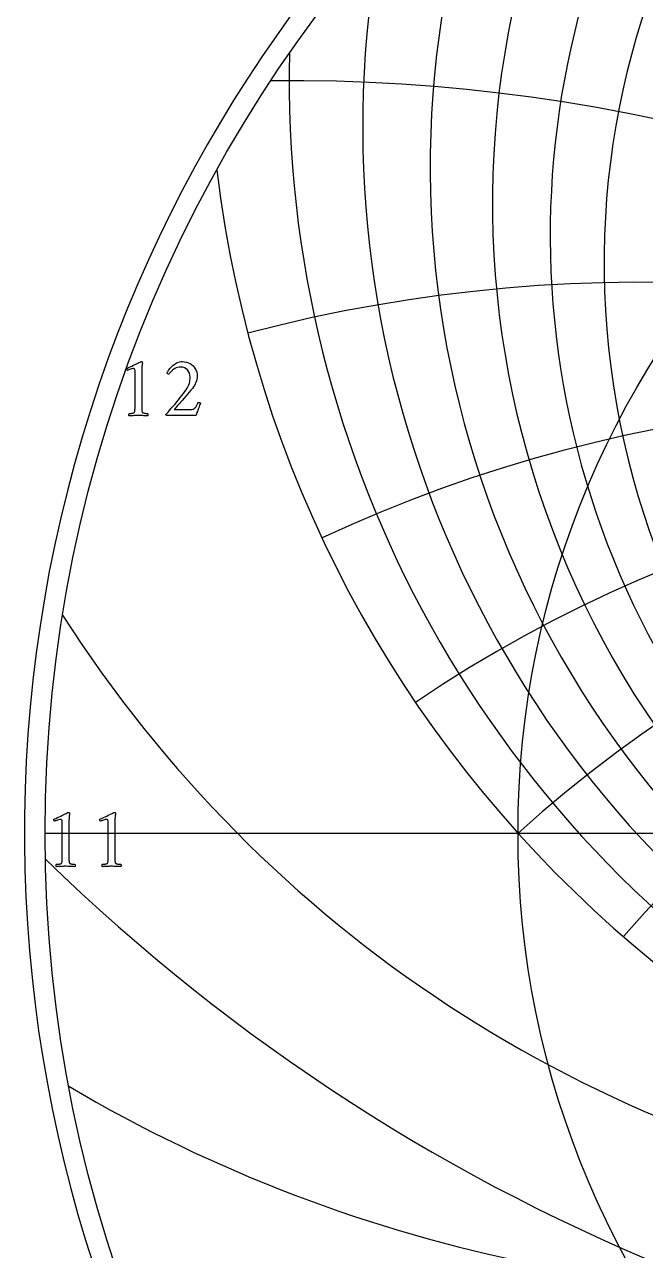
# Model space of a CAD drawing. Header units: millimetres. Extents: x -96 to 96, y -96 to 98.
# Drawn here: x -95.9 to -53.1, y -28.8 to 55.9 of the extents above; entities that cross this region are included whole.
import ezdxf

# ---------------------------------------------------------------- set-up
doc = ezdxf.new("R2010")
doc.units = ezdxf.units.MM
for name, color, linetype in [('CUT_OUTER', 1, 'Continuous'), ('ENGRAVE', 7, 'Continuous'), ('ENGRAVE_FINE', 8, 'Continuous'), ('TEXT', 5, 'Continuous')]:
    doc.layers.add(name, color=color, linetype=linetype)

msp = doc.modelspace()

# ---------------------------------------------------------------- linework, layer by layer
at = {"layer": 'CUT_OUTER'}
for centre, radius, start, end in [((-0.0002, -0.0002), 95.9249, 159.960768, 87.804282), ((-0.0008, 0.0006), 95.924, 92.195139, 159.961115)]:
    msp.add_arc(centre, radius, start, end, dxfattribs=at)
at = {"layer": 'ENGRAVE'}
msp.add_lwpolyline([(-94.5, 0), (94.5, 0)], dxfattribs=at)
for radius in [94.5, 61.8587]:
    msp.add_circle((0, 0), radius, dxfattribs=at)
for centre, radius, start, end in [((0, 41.3104), 59.6338, 131.894956, 48.105044), ((0, 55.6978), 83.2391, 186.817711, 353.182289), ((0, -68.701), 92.4464, 48, 132), ((0, -68.701), 92.4464, 48, 132), ((-17.0713, 63.7108), 90.4267, 212.551282, 260.88684), ((-40.7819, 70.6363), 102.3677, 239.415548, 278.083995)]:
    msp.add_arc(centre, radius, start, end, dxfattribs=at)
at = {"layer": 'ENGRAVE_FINE'}
for centre, radius, start, end in [((0, 39.3395), 55.9145, 104.652903, 75.347097), ((0, 43.5217), 63.6208, 147.339419, 32.660581), ((0, 46.0121), 67.9174, 159.38698, 20.61302), ((-110.1733, -68.701), 143.821, 18.409528, 71.93986), ((-110.1733, -68.701), 143.821, 18.409528, 71.93986), ((0, 48.8296), 72.5749, 169.605342, 10.394658), ((0, 52.0334), 77.6561, 178.636426, 1.363574), ((-77.5717, -68.701), 120.6802, 23.457516, 90.642678), ((-77.5717, -68.701), 120.6802, 23.457516, 90.642678), ((-53.3739, -68.701), 106.7479, 28.831877, 104.724148), ((-53.3739, -68.701), 106.7479, 28.831877, 104.724148), ((-33.6477, -68.701), 98.3794, 34.629994, 115.099318), ((-33.6477, -68.701), 98.3794, 34.629994, 115.099318), ((-16.3008, -68.701), 93.8725, 40.970494, 124.098899), ((-16.3008, -68.701), 93.8725, 40.970494, 124.098899), ((16.3008, -68.701), 93.8725, 55.901101, 139.029506), ((16.3008, -68.701), 93.8725, 55.901101, 139.029506), ((0, 95.3441), 135.5157, 225.796451, 314.203549)]:
    msp.add_arc(centre, radius, start, end, dxfattribs=at)
at = {"layer": 'TEXT'}
for points in [[(-88.2934, 29.5123), (-88.2934, 31.867), (-88.2951, 31.9248), (-88.3001, 31.9728), (-88.3085, 32.0112), (-88.3202, 32.0399), (-88.3361, 32.0608), (-88.3567, 32.0757), (-88.3823, 32.0846), (-88.4126, 32.0876), (-88.4499, 32.0848), (-88.4961, 32.0764), (-88.5512, 32.0625), (-88.6153, 32.0429), (-88.6798, 32.0215), (-88.736, 32.0019), (-88.7841, 31.9842), (-88.8239, 31.9684), (-88.8474, 31.9904), (-88.8642, 32.0146), (-88.8742, 32.041), (-88.8776, 32.0697), (-88.8776, 32.0701), (-88.8776, 32.0712), (-88.8776, 32.0731), (-88.8776, 32.0757), (-88.8769, 32.0865), (-88.8746, 32.0951), (-88.8709, 32.1014), (-88.8657, 32.1055), (-88.747, 32.1593), (-88.6295, 32.2135), (-88.513, 32.2681), (-88.3977, 32.3231), (-88.2878, 32.3758), (-88.1876, 32.4237), (-88.097, 32.4667), (-88.0162, 32.5049), (-87.9493, 32.5362), (-87.9007, 32.5585), (-87.8703, 32.572), (-87.8582, 32.5764), (-87.8463, 32.5764), (-87.8325, 32.5742), (-87.821, 32.5675), (-87.8116, 32.5563), (-87.8046, 32.5407), (-87.799, 32.5235), (-87.7941, 32.5079), (-87.79, 32.4937), (-87.7867, 32.481), (-87.7882, 32.4719), (-87.7926, 32.4445), (-87.8001, 32.3989), (-87.8105, 32.335), (-87.821, 32.2543), (-87.8284, 32.1584), (-87.8329, 32.0472), (-87.8344, 31.9207), (-87.8344, 29.5123), (-87.8342, 29.4479), (-87.8336, 29.3856), (-87.8327, 29.3257), (-87.8314, 29.2679), (-87.8286, 29.2139), (-87.8232, 29.1651), (-87.8152, 29.1215), (-87.8046, 29.0831), (-87.7945, 29.0686), (-87.7762, 29.0548), (-87.7498, 29.0418), (-87.7151, 29.0295), (-87.6758, 29.0185), (-87.6354, 29.0093), (-87.5939, 29.0021), (-87.5512, 28.9967), (-87.5112, 28.9928), (-87.4774, 28.99), (-87.4501, 28.9883), (-87.429, 28.9877), (-87.421, 28.9736), (-87.4148, 28.9549), (-87.4106, 28.9318), (-87.4081, 28.9043), (-87.4083, 28.8767), (-87.4119, 28.8536), (-87.4188, 28.835), (-87.429, 28.8208), (-87.5166, 28.8266), (-87.6004, 28.832), (-87.6805, 28.837), (-87.7569, 28.8417), (-87.8329, 28.8456), (-87.9119, 28.8484), (-87.9938, 28.8501), (-88.0788, 28.8506), (-88.1604, 28.8501), (-88.2382, 28.8484), (-88.3124, 28.8456), (-88.3828, 28.8417), (-88.454, 28.837), (-88.5304, 28.832), (-88.6119, 28.8266), (-88.6988, 28.8208), (-88.709, 28.835), (-88.7159, 28.8536), (-88.7194, 28.8767), (-88.7196, 28.9043), (-88.7172, 28.9318), (-88.7129, 28.9549), (-88.7068, 28.9736), (-88.6988, 28.9877), (-88.6777, 28.9883), (-88.6503, 28.99), (-88.6166, 28.9928), (-88.5766, 28.9967), (-88.5339, 29.0021), (-88.4923, 29.0093), (-88.4519, 29.0185), (-88.4126, 29.0295), (-88.3783, 29.0418), (-88.353, 29.0548), (-88.3366, 29.0686), (-88.3292, 29.0831), (-88.3184, 29.1215), (-88.3098, 29.1651), (-88.3035, 29.2139), (-88.2994, 29.2679), (-88.2967, 29.3257), (-88.2949, 29.3856), (-88.2938, 29.4479), (-88.2934, 29.5123)], [(-83.7747, 29.709), (-83.8049, 29.6351), (-83.8358, 29.5563), (-83.8675, 29.4726), (-83.8999, 29.3842), (-83.932, 29.2949), (-83.9625, 29.209), (-83.9916, 29.1265), (-84.0191, 29.0473), (-84.0437, 28.9762), (-84.0639, 28.9177), (-84.0795, 28.8719), (-84.0907, 28.8387), (-86.1056, 28.8387), (-86.1147, 28.8456), (-86.1242, 28.8543), (-86.1341, 28.865), (-86.1443, 28.8774), (-86.1535, 28.8903), (-86.16, 28.902), (-86.1639, 28.9127), (-86.1652, 28.9222), (-86.0423, 29.0608), (-85.9178, 29.2023), (-85.7919, 29.3469), (-85.6645, 29.4944), (-85.5378, 29.6431), (-85.4141, 29.791), (-85.2934, 29.9382), (-85.1756, 30.0846), (-85.0635, 30.2277), (-84.9595, 30.3648), (-84.8638, 30.4959), (-84.7762, 30.6211), (-84.6948, 30.7482), (-84.6294, 30.867), (-84.5801, 30.9777), (-84.5467, 31.0801), (-84.5246, 31.1796), (-84.5087, 31.2813), (-84.4992, 31.3853), (-84.496, 31.4915), (-84.5074, 31.6345), (-84.5415, 31.7657), (-84.5983, 31.8849), (-84.6779, 31.9922), (-84.7749, 32.0809), (-84.8843, 32.1442), (-85.0059, 32.1822), (-85.1399, 32.1949), (-85.2524, 32.1886), (-85.3575, 32.1696), (-85.4551, 32.1379), (-85.5452, 32.0936), (-85.6276, 32.0418), (-85.7017, 31.9877), (-85.7677, 31.9315), (-85.8254, 31.873), (-85.8746, 31.8171), (-85.9148, 31.7687), (-85.9461, 31.7277), (-85.9685, 31.6942), (-85.9866, 31.6966), (-86.005, 31.7038), (-86.0238, 31.716), (-86.043, 31.7329), (-86.06, 31.751), (-86.0721, 31.7664), (-86.0793, 31.7793), (-86.0818, 31.7895), (-86.0689, 31.821), (-86.0482, 31.8618), (-86.0197, 31.9119), (-85.9834, 31.9714), (-85.9392, 32.0362), (-85.8873, 32.1025), (-85.8275, 32.1703), (-85.7598, 32.2396), (-85.6855, 32.307), (-85.6056, 32.3693), (-85.5201, 32.4263), (-85.429, 32.4781), (-85.3323, 32.5211), (-85.23, 32.5518), (-85.1222, 32.5703), (-85.0087, 32.5764), (-84.8718, 32.5677), (-84.7412, 32.5414), (-84.617, 32.4976), (-84.499, 32.4363), (-84.3902, 32.3613), (-84.2934, 32.2761), (-84.2084, 32.1809), (-84.1354, 32.0757), (-84.0767, 31.9635), (-84.0348, 31.8477), (-84.0096, 31.7281), (-84.0013, 31.6047), (-84.0069, 31.4814), (-84.0236, 31.3618), (-84.0516, 31.2459), (-84.0907, 31.1338), (-84.1395, 31.0254), (-84.1965, 30.9207), (-84.2617, 30.8197), (-84.3351, 30.7225), (-84.4392, 30.5952), (-84.549, 30.4639), (-84.6643, 30.3285), (-84.7852, 30.1889), (-84.9072, 30.0496), (-85.0259, 29.9147), (-85.1412, 29.7843), (-85.2531, 29.6584), (-85.3578, 29.5408), (-85.4513, 29.4356), (-85.5337, 29.3426), (-85.6048, 29.2619), (-84.4484, 29.2619), (-84.3658, 29.2688), (-84.2911, 29.2895), (-84.2243, 29.324), (-84.1652, 29.3722), (-84.111, 29.4346), (-84.0586, 29.5116), (-84.0082, 29.603), (-83.9595, 29.709), (-83.951, 29.7247), (-83.9372, 29.7359), (-83.9182, 29.7426), (-83.894, 29.7448), (-83.8835, 29.7441), (-83.8701, 29.7418), (-83.8537, 29.7381), (-83.8343, 29.7329), (-83.815, 29.7269), (-83.7986, 29.721), (-83.7852, 29.715), (-83.7747, 29.709)], [(-93.3198, -1.6325), (-93.3198, 0.7222), (-93.3215, 0.78), (-93.3265, 0.828), (-93.3349, 0.8664), (-93.3466, 0.8951), (-93.3624, 0.916), (-93.3831, 0.9309), (-93.4086, 0.9398), (-93.439, 0.9428), (-93.4763, 0.94), (-93.5225, 0.9316), (-93.5776, 0.9176), (-93.6417, 0.8981), (-93.7061, 0.8767), (-93.7624, 0.8571), (-93.8105, 0.8394), (-93.8503, 0.8236), (-93.8738, 0.8455), (-93.8906, 0.8698), (-93.9006, 0.8962), (-93.904, 0.9249), (-93.904, 0.9253), (-93.904, 0.9264), (-93.904, 0.9283), (-93.904, 0.9309), (-93.9032, 0.9417), (-93.901, 0.9502), (-93.8973, 0.9566), (-93.8921, 0.9607), (-93.7734, 1.0145), (-93.6558, 1.0687), (-93.5394, 1.1233), (-93.4241, 1.1783), (-93.3142, 1.231), (-93.214, 1.2789), (-93.1234, 1.3219), (-93.0426, 1.3601), (-92.9757, 1.3914), (-92.9271, 1.4137), (-92.8967, 1.4271), (-92.8846, 1.4316), (-92.8727, 1.4316), (-92.8589, 1.4294), (-92.8473, 1.4227), (-92.838, 1.4115), (-92.831, 1.3958), (-92.8254, 1.3787), (-92.8205, 1.3631), (-92.8164, 1.3489), (-92.8131, 1.3362), (-92.8146, 1.3271), (-92.819, 1.2997), (-92.8265, 1.2541), (-92.8369, 1.1902), (-92.8473, 1.1095), (-92.8548, 1.0136), (-92.8593, 0.9024), (-92.8608, 0.7759), (-92.8608, -1.6325), (-92.8606, -1.6969), (-92.86, -1.7592), (-92.8591, -1.8192), (-92.8578, -1.8769), (-92.855, -1.9309), (-92.8496, -1.9797), (-92.8416, -2.0233), (-92.831, -2.0617), (-92.8209, -2.0762), (-92.8026, -2.09), (-92.7762, -2.1031), (-92.7415, -2.1154), (-92.7022, -2.1263), (-92.6618, -2.1355), (-92.6203, -2.1427), (-92.5776, -2.1481), (-92.5375, -2.1521), (-92.5038, -2.1548), (-92.4764, -2.1565), (-92.4554, -2.1571), (-92.4474, -2.1712), (-92.4412, -2.1899), (-92.4369, -2.213), (-92.4345, -2.2405), (-92.4347, -2.2681), (-92.4383, -2.2912), (-92.4451, -2.3098), (-92.4554, -2.324), (-92.5429, -2.3182), (-92.6268, -2.3128), (-92.7069, -2.3078), (-92.7833, -2.3031), (-92.8593, -2.2992), (-92.9383, -2.2964), (-93.0202, -2.2947), (-93.1052, -2.2942), (-93.1868, -2.2947), (-93.2646, -2.2964), (-93.3388, -2.2992), (-93.4092, -2.3031), (-93.4804, -2.3078), (-93.5567, -2.3128), (-93.6383, -2.3182), (-93.7251, -2.324), (-93.7354, -2.3098), (-93.7423, -2.2912), (-93.7458, -2.2681), (-93.746, -2.2405), (-93.7436, -2.213), (-93.7393, -2.1899), (-93.7332, -2.1712), (-93.7251, -2.1571), (-93.7041, -2.1565), (-93.6767, -2.1548), (-93.643, -2.1521), (-93.6029, -2.1481), (-93.5603, -2.1427), (-93.5187, -2.1355), (-93.4783, -2.1263), (-93.439, -2.1154), (-93.4047, -2.1031), (-93.3794, -2.09), (-93.363, -2.0762), (-93.3555, -2.0617), (-93.3447, -2.0233), (-93.3362, -1.9797), (-93.3298, -1.9309), (-93.3257, -1.8769), (-93.3231, -1.8192), (-93.3213, -1.7592), (-93.3201, -1.6969), (-93.3198, -1.6325)], [(-90.1484, -1.6325), (-90.1484, 0.7222), (-90.15, 0.78), (-90.1551, 0.828), (-90.1635, 0.8664), (-90.1752, 0.8951), (-90.191, 0.916), (-90.2117, 0.9309), (-90.2372, 0.9398), (-90.2676, 0.9428), (-90.3049, 0.94), (-90.3511, 0.9316), (-90.4062, 0.9176), (-90.4703, 0.8981), (-90.5347, 0.8767), (-90.591, 0.8571), (-90.6391, 0.8394), (-90.6789, 0.8236), (-90.7024, 0.8455), (-90.7192, 0.8698), (-90.7292, 0.8962), (-90.7326, 0.9249), (-90.7326, 0.9253), (-90.7326, 0.9264), (-90.7326, 0.9283), (-90.7326, 0.9309), (-90.7318, 0.9417), (-90.7296, 0.9502), (-90.7259, 0.9566), (-90.7207, 0.9607), (-90.602, 1.0145), (-90.4844, 1.0687), (-90.368, 1.1233), (-90.2527, 1.1783), (-90.1428, 1.231), (-90.0426, 1.2789), (-89.952, 1.3219), (-89.8712, 1.3601), (-89.8043, 1.3914), (-89.7557, 1.4137), (-89.7253, 1.4271), (-89.7132, 1.4316), (-89.7013, 1.4316), (-89.6875, 1.4294), (-89.6759, 1.4227), (-89.6666, 1.4115), (-89.6595, 1.3958), (-89.654, 1.3787), (-89.6491, 1.3631), (-89.645, 1.3489), (-89.6417, 1.3362), (-89.6432, 1.3271), (-89.6476, 1.2997), (-89.6551, 1.2541), (-89.6655, 1.1902), (-89.6759, 1.1095), (-89.6834, 1.0136), (-89.6879, 0.9024), (-89.6894, 0.7759), (-89.6894, -1.6325), (-89.6892, -1.6969), (-89.6886, -1.7592), (-89.6877, -1.8192), (-89.6864, -1.8769), (-89.6836, -1.9309), (-89.6782, -1.9797), (-89.6702, -2.0233), (-89.6595, -2.0617), (-89.6495, -2.0762), (-89.6312, -2.09), (-89.6048, -2.1031), (-89.5701, -2.1154), (-89.5308, -2.1263), (-89.4904, -2.1355), (-89.4488, -2.1427), (-89.4062, -2.1481), (-89.3661, -2.1521), (-89.3324, -2.1548), (-89.305, -2.1565), (-89.284, -2.1571), (-89.276, -2.1712), (-89.2698, -2.1899), (-89.2655, -2.213), (-89.2631, -2.2405), (-89.2633, -2.2681), (-89.2668, -2.2912), (-89.2737, -2.3098), (-89.284, -2.324), (-89.3715, -2.3182), (-89.4554, -2.3128), (-89.5355, -2.3078), (-89.6119, -2.3031), (-89.6879, -2.2992), (-89.7668, -2.2964), (-89.8488, -2.2947), (-89.9338, -2.2942), (-90.0154, -2.2947), (-90.0932, -2.2964), (-90.1674, -2.2992), (-90.2378, -2.3031), (-90.309, -2.3078), (-90.3853, -2.3128), (-90.4669, -2.3182), (-90.5537, -2.324), (-90.564, -2.3098), (-90.5709, -2.2912), (-90.5744, -2.2681), (-90.5746, -2.2405), (-90.5722, -2.213), (-90.5679, -2.1899), (-90.5617, -2.1712), (-90.5537, -2.1571), (-90.5327, -2.1565), (-90.5053, -2.1548), (-90.4716, -2.1521), (-90.4315, -2.1481), (-90.3889, -2.1427), (-90.3473, -2.1355), (-90.3069, -2.1263), (-90.2676, -2.1154), (-90.2333, -2.1031), (-90.208, -2.09), (-90.1916, -2.0762), (-90.1841, -2.0617), (-90.1733, -2.0233), (-90.1648, -1.9797), (-90.1584, -1.9309), (-90.1543, -1.8769), (-90.1517, -1.8192), (-90.1499, -1.7592), (-90.1487, -1.6969), (-90.1484, -1.6325)]]:
    msp.add_lwpolyline(points, close=True, dxfattribs=at)

doc.saveas('drawing.dxf')
